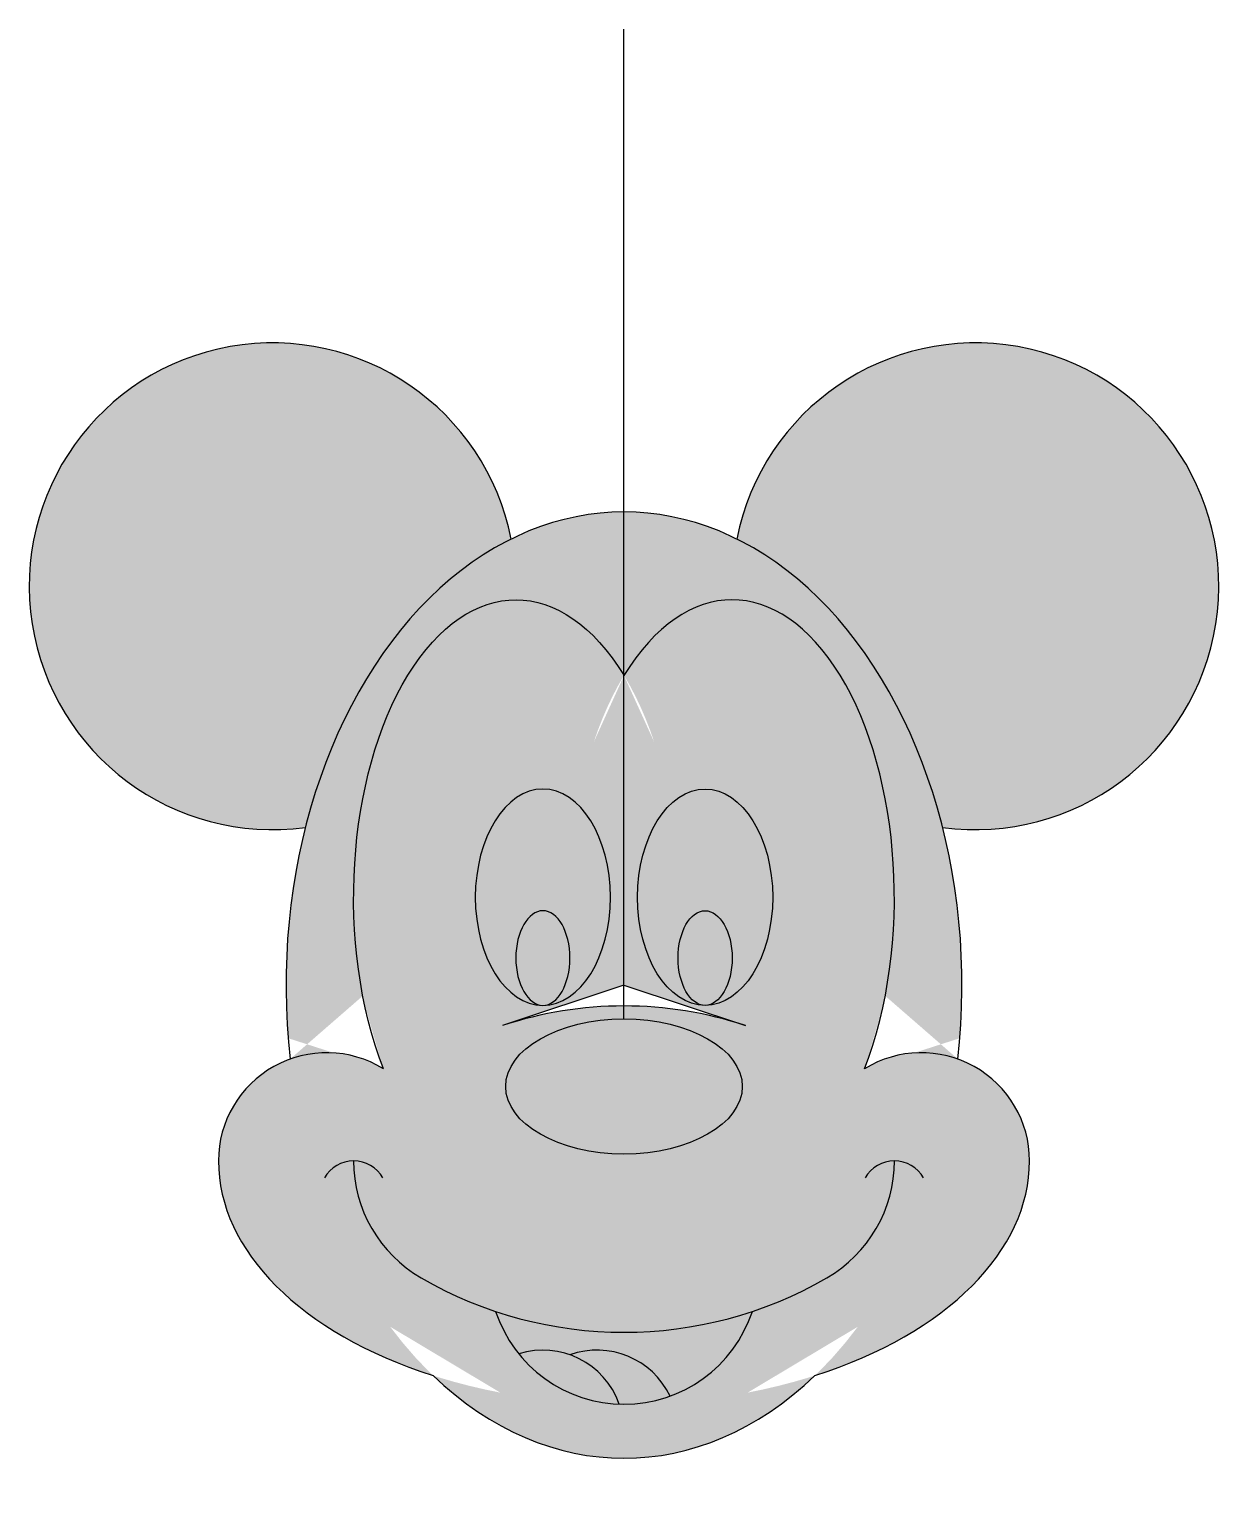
# Model space of a CAD drawing. Header units: millimetres. Extents: x -88 to 88, y -74 to 141.
import ezdxf

# ---------------------------------------------------------------- set-up
doc = ezdxf.new("R2010")
doc.units = ezdxf.units.MM

msp = doc.modelspace()

# ---------------------------------------------------------------- hatches: boundary and pattern name
at = {"true_color": 0x000000}
h = msp.add_hatch(color=18, dxfattribs=at)
h.dxf.hatch_style = 1
edge = h.paths.add_edge_path()
edge.add_ellipse((0, 0), major_axis=(0, 70), ratio=0.7142857142857143, start_angle=379.49311501159286, end_angle=430.5322286547098, ccw=False)
edge.add_arc((-51.99999999999993, 58.99999999999969), 35.99999999999999, 11.19233420324806, 277.7562822317436)
edge = h.paths.add_edge_path()
edge.add_ellipse((0, 0), major_axis=(0, 70), ratio=0.7142857142857143, start_angle=289.4677713452905, end_angle=340.5068849884072, ccw=False)
edge.add_arc((52, 58.99999999999999), 36.00000000000001, 262.2437177682561, 528.8076657967525)
edge = h.paths.add_edge_path()
edge.add_ellipse((0, -15), major_axis=(17.5, 0), ratio=0.5714285714285714, start_angle=0, end_angle=90)
edge.add_ellipse((0, -15), major_axis=(17.5, 0), ratio=0.5714285714285714, start_angle=90, end_angle=360)
h = msp.add_hatch(color=4)
h.dxf.hatch_style = 1
edge = h.paths.add_edge_path()
edge.add_ellipse((0, 0), major_axis=(0, 70), ratio=0.7142857142857143, start_angle=360, end_angle=458.986300772376)
edge.add_arc((-44.00000000000001, -26), 16, 58.35399577877149, 109.6724704387081, ccw=False)
edge.add_ellipse((-16, 13), major_axis=(0, 44), ratio=0.5454545454545455, start_angle=-41.810314895782824, end_angle=125.2256335401236, ccw=False)
edge.add_line((1.77635683940025e-15, 45.79566366999656), (1.77635683940025e-15, 70))
edge = h.paths.add_edge_path()
edge.add_ellipse((0, 0), major_axis=(0, 70), ratio=0.7142857142857143, start_angle=340.5068849884072, end_angle=360)
edge.add_line((1.77635683940025e-15, 70), (1.77635683940025e-15, 45.79566366999675))
edge.add_ellipse((16, 13), major_axis=(0, 44), ratio=0.5454545454545455, start_angle=234.7743664598753, end_angle=401.8103148957805, ccw=False)
edge.add_arc((44.00000000000001, -26), 16, 70.32752956129173, 121.6460042212288, ccw=False)
edge.add_ellipse((0, 0), major_axis=(0, 70), ratio=0.7142857142857143, start_angle=261.0136992276246, end_angle=289.4677713452905)
edge.add_ellipse((0, 0), major_axis=(0, 70), ratio=0.7142857142857143, start_angle=289.4677713452905, end_angle=340.5068849884072)
h = msp.add_hatch(color=1)
h.dxf.hatch_style = 1
edge = h.paths.add_edge_path()
edge.add_ellipse((16, 13), major_axis=(0, 44), ratio=0.5454545454545455, start_angle=234.7743664598754, end_angle=401.8103148957806)
edge.add_line((0, 45.79566366999676), (3.552713678800501e-15, 0))
edge.add_line((3.552713678800501e-15, 0), (17.99999999999548, -5.999999999998494))
edge.add_arc((1.77635683940025e-15, -60.08326913195984), 57, 71.59151982941894, 90)
edge.add_line((1.77635683940025e-15, -3.083269131959838), (0, -5))
edge.add_ellipse((0, -15), major_axis=(17.5, 0), ratio=0.5714285714285714, start_angle=0, end_angle=90, ccw=False)
edge.add_ellipse((0, -15), major_axis=(17.5, 0), ratio=0.5714285714285714, start_angle=90, end_angle=360, ccw=False)
edge.add_line((1.77635683940025e-15, -5.000000000000007), (1.77635683940025e-15, -3.083269131959838))
edge.add_arc((-1.953992523340276e-14, -60.08326913195984), 56.99999999999999, 89.99999999999999, 108.4614174752492)
edge.add_line((-18.04996147916743, -6.016653826389131), (0, 7.105427357601002e-15))
edge.add_line((1.77635683940025e-15, 7.105427357601002e-15), (1.77635683940025e-15, 45.79566366999656))
edge.add_ellipse((-16, 13), major_axis=(0, 44), ratio=0.5454545454545455, start_angle=-41.81031489578273, end_angle=125.2256335401236)
edge.add_arc((-44, -25.99999999999999), 16, 58.35399577877149, 180)
edge.add_ellipse((0, -26), major_axis=(60, 0), ratio=0.6, start_angle=180, end_angle=241.9177599443273)
edge.add_ellipse((0, 0), major_axis=(0, 70), ratio=0.7142857142857143, start_angle=505.6056169434878, end_angle=574.3943830565122)
edge.add_ellipse((0, -26), major_axis=(60, 0), ratio=0.6, start_angle=298.0822400556727, end_angle=360)
edge.add_arc((44, -26), 16, 2.544443745170813e-14, 121.6460042212288)
edge = h.paths.add_edge_path(flags=16)
edge.add_ellipse((12, 13), major_axis=(0, -16), ratio=0.625, start_angle=0, end_angle=360)
edge = h.paths.add_edge_path(flags=16)
edge.add_ellipse((-12, 13), major_axis=(0, -16), ratio=0.625, start_angle=0, end_angle=360, ccw=False)
edge = h.paths.add_edge_path(flags=0)
edge.add_ellipse((12, 4), major_axis=(0, 7), ratio=0.5714285714285714, start_angle=0, end_angle=360)
edge = h.paths.add_edge_path(flags=16)
edge.add_ellipse((-12, 4), major_axis=(0, 7), ratio=0.5714285714285714, start_angle=0, end_angle=360, ccw=False)
h.paths.add_polyline_path([(18.99029939286171, -48.27443455376468, -0.7227671961504003), (-18.9902993928617, -48.27443455376469, 0.1624276284984331)], flags=16)
h = msp.add_hatch(color=256)
h.dxf.hatch_style = 1
edge = h.paths.add_edge_path()
edge.add_ellipse((-12, 13), major_axis=(0, -16), ratio=0.625, start_angle=0, end_angle=360, ccw=False)
edge.add_ellipse((-12, 4), major_axis=(0, 7), ratio=0.5714285714285714, start_angle=0, end_angle=180, ccw=False)
edge.add_ellipse((-12, 4), major_axis=(0, 7), ratio=0.5714285714285714, start_angle=180, end_angle=360, ccw=False)
edge = h.paths.add_edge_path()
edge.add_ellipse((12, 13), major_axis=(0, -16), ratio=0.625, start_angle=0, end_angle=360)
edge.add_ellipse((12, 4), major_axis=(0, 7), ratio=0.5714285714285714, start_angle=0, end_angle=180, ccw=False)
edge.add_ellipse((12, 4), major_axis=(0, 7), ratio=0.5714285714285714, start_angle=180, end_angle=360, ccw=False)
at = {"true_color": 0x2776bb}
h = msp.add_hatch(color=152, dxfattribs=at)
h.dxf.hatch_style = 1
edge = h.paths.add_edge_path()
edge.add_ellipse((-12, 4), major_axis=(0, 7), ratio=0.5714285714285714, start_angle=180, end_angle=360)
edge.add_ellipse((-12, 4), major_axis=(0, 7), ratio=0.5714285714285714, start_angle=0, end_angle=180)
edge = h.paths.add_edge_path()
edge.add_ellipse((12, 4), major_axis=(0, 7), ratio=0.5714285714285714, start_angle=180, end_angle=360)
edge.add_ellipse((12, 4), major_axis=(0, 7), ratio=0.5714285714285714, start_angle=0, end_angle=180)
at = {"true_color": 0x000000}
h = msp.add_hatch(color=18, dxfattribs=at)
h.dxf.hatch_style = 1
h.paths.add_polyline_path([(18.99029939286169, -48.27443455376469, -0.162427628498433), (-18.99029939286171, -48.27443455376469, 0.08997249700176811), (-15.57615239304153, -54.54525713681257, -0.1620072014284577), (-8, -54.68629150101524, -0.3828938446173087), (6.816093982659011, -60.80268233044317, 0.2299052283750598)])
at = {"true_color": 0xf27172}
h = msp.add_hatch(color=11, dxfattribs=at)
h.dxf.hatch_style = 1
h.paths.add_polyline_path([(-15.57615239304153, -54.54525713681257, 0.2179116730261127), (-0.6905142736251371, -61.98807619652077, 0.4030452620976749)])
h.paths.add_polyline_path([(-0.6905142736251371, -61.98807619652077, 0.09586841247810463), (6.816093982659007, -60.80268233044318, 0.3828938446173085), (-8, -54.68629150101524, -0.2262638811240527)])

# ---------------------------------------------------------------- linework, layer by layer
for p, q in [((1.071565949253934e-15, -5), (1.071565949253934e-15, 141.4190890442696)), ((0, 0), (-18, -6)), ((0, 0), (18, -6)), ((18, -6), (18, -6))]:
    msp.add_line(p, q)
for centre, radius, start, end in [((-51.99999999999994, 58.99999999999969), 36, 11.19233420324805, 277.7562822317415), ((52, 59), 36, 262.2437177682584, 168.8076657967524), ((0, -60.08326913195984), 57, 71.59151982941414, 108.4084801705858), ((-44, -26), 16, 58.35399577917021, 180), ((44, -26), 16, 0, 121.6460042208298), ((-40, -30.99999999999999), 5, 30.00000000000014, 149.9999999999999), ((-20, -26), 20, 180, 240), ((20, -26), 20, 300.0000000000001, 1.017777498068325e-14), ((40, -30.99999999999999), 5, 30.00000000000012, 149.9999999999999), ((0, 8.64101615137755), 60, 240, 299.9999999999999), ((0, -42), 20, 198.2836629024271, 341.7163370975729), ((-12, -66), 12, 19.53161737113511, 107.3382802747089), ((-4, -66), 12, 25.6650787416936, 109.4712206344907)]:
    msp.add_arc(centre, radius, start, end)
for centre, major_axis, ratio, start_param, end_param in [((0, 0), (0, 70), 0.7142857142857143, 4.555548444332229, 8.010822170026954), ((16, 13), (0, 44), 0.5454545454545455, 4.097585694008568, 7.012912963406586), ((0, -26), (60, 0), 0.6, 3.141592653589793, 4.222261430077765), ((0, -26), (60, 0), 0.6, 5.202516530691614, 6.283185307179586), ((0, 0), (0, 70), 0.7142857142857143, 8.82448273224109, 10.02507318929767)]:
    msp.add_ellipse(centre, major_axis=major_axis, ratio=ratio, start_param=start_param, end_param=end_param)
at = {"extrusion": (0, 0, -1)}
msp.add_ellipse((-16, 13), major_axis=(0, 44), ratio=0.5454545454545455, start_param=4.097585694008586, end_param=7.012912963406625, dxfattribs=at)
for centre, major_axis, ratio in [((-12, 13), (0, -16), 0.625), ((-12, 4), (0, 7), 0.5714285714285714)]:
    msp.add_ellipse(centre, major_axis=major_axis, ratio=ratio, dxfattribs=at)
for centre, major_axis, ratio in [((12, 13), (0, -16), 0.625), ((12, 4), (0, 7), 0.5714285714285714), ((0, -15), (17.5, 0), 0.5714285714285714)]:
    msp.add_ellipse(centre, major_axis=major_axis, ratio=ratio)

doc.saveas('drawing.dxf')
